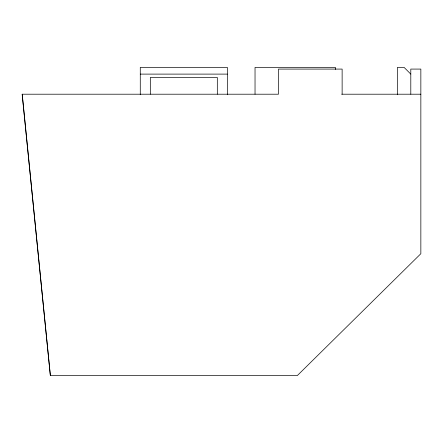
<?xml version="1.0" encoding="UTF-8"?>
<svg xmlns="http://www.w3.org/2000/svg" width="443" height="443" viewBox="0 0 443 443"><rect width="100%" height="100%" fill="white"/><g stroke="black" fill="none" stroke-linecap="round" stroke-linejoin="round"><path stroke-width="0.66" d="M140.276 74.108L227.37 74.108M341.631 94.204L420.85 94.204M342.129 94.204L342.129 69.08L278.481 69.08L278.481 94.204L22.15 94.204L50.358 375.592L297.303 375.592L420.85 253.701L420.85 69.08L410.799 69.08L410.799 94.204M410.799 74.108L404.099 67.408L397.399 67.408L397.399 94.752M22.222 94.204L50.358 375.592M335.429 69.468L335.429 67.408L255.035 67.408L255.035 94.204M227.37 94.752L227.37 67.408L140.276 67.408L140.276 94.752M217.319 94.204L217.319 77.459L150.321 77.459L150.321 94.204"/></g></svg>
